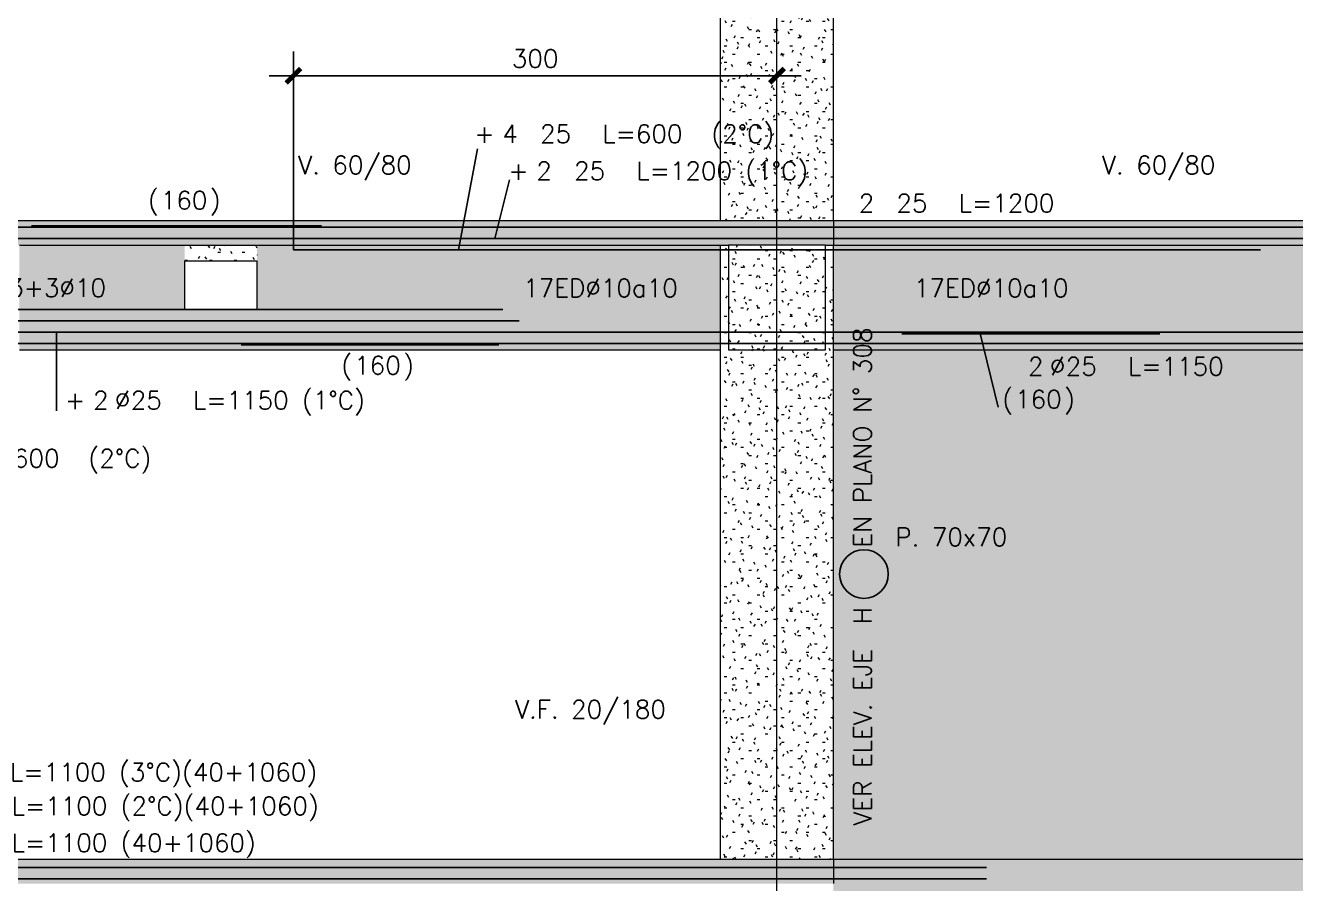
# Model space of a CAD drawing. Extents: x -10459 to 16942, y -13088 to 14608.
# Drawn here: x 2975 to 3763, y 1760 to 2292 of the extents above; entities that cross this region are included whole.
import ezdxf
from ezdxf.enums import TextEntityAlignment as Align

# ---------------------------------------------------------------- set-up
doc = ezdxf.new("R2010")
doc.units = 0
doc.header["$LTSCALE"] = 30
doc.header["$MEASUREMENT"] = 0
doc.linetypes.add("EJE1-1'$0$RLE-PROYECCION", pattern=[0.71438, 0.47625, -0.23813])
doc.layers.get('0').update_dxf_attribs({"linetype": 'CONTINUOUS'})
doc.layers.add("EJE1-1'$0$RLA-ACHURADO", color=30, linetype="EJE1-1'$0$RLE-PROYECCION", lineweight=15, transparency=0.7)
for name, color, linetype, lineweight in [("EJE1-1'$0$RLA-CONTORNO", 30, 'CONTINUOUS', 15), ("EJE1-1'$0$RLA-EJES", 1, 'CONTINUOUS', 9), ("EJE1-1'$0$RLA-TEXTOS-1", 9, 'CONTINUOUS', 9)]:
    doc.layers.add(name, color=color, linetype=linetype, lineweight=lineweight)
doc.layers.add("EJE1-1'$0$RLA-FE", color=7, linetype='CONTINUOUS')
doc.layers.add("EJE1-1'$0$RLA-TEXTOS-FE", color=9, linetype='CONTINUOUS')
doc.styles.add("EJE1-1'$0$RomanS", font='romans.shx', dxfattribs={"height": 11.25})
doc.dimstyles.new("EJE1-1'$0$ING50", dxfattribs={"dimscale": 50, "dimtxt": 0.27, "dimasz": 0.3, "dimexe": 0, "dimexo": 0, "dimgap": 0.1, "dimtad": 1, "dimdec": 1, "dimzin": 12, "dimdsep": 46, "dimtxsty": "EJE1-1'$0$RomanS", "dimblk": "EJE1-1'$0$TICK1", "dimblk1": "EJE1-1'$0$TICK1", "dimblk2": "EJE1-1'$0$TICK1", "dimcen": 0.09, "dimclrd": 2, "dimclre": 1, "dimclrt": 3, "dimadec": 0, "dimazin": 0, "dimtfac": 1, "dimtdec": 0, "dimtix": 1, "dimtmove": 2, "dimatfit": 3, "dimldrblk": "EJE1-1'$0$TICK1", "dimfxl": 0, "dimfxlon": 1, "dimtolj": 1, "dimtzin": 0, "dimarcsym": 0})
pattern_1 = [(0, (-234.281, -2576.79), (20.32, 5.08), [1.676, -13.564, 1.676, -13.564, -81.28]), (0, (-234.281, -2576.79), (20.32, 5.08), [-30.48, 1.676, -28.804, 1.676, -13.564, -35.56]), (0, (-234.281, -2576.79), (20.32, 5.08), [-76.2, 1.676, -8.484, 1.676, -23.724]), (120, (-226.661, -2574.25), (-14.559409, 15.057636), [1.676, -13.564, 1.676, -13.564, -81.28]), (120, (-226.661, -2574.25), (-14.559409, 15.057636), [-30.48, 1.676, -28.804, 1.676, -13.564, -35.56]), (120, (-226.661, -2574.25), (-14.559409, 15.057636), [-76.2, 1.676, -8.484, 1.676, -23.724]), (240, (-224.121, -2564.09), (-5.760591, -20.137636), [1.676, -13.564, 1.676, -13.564, -81.28]), (240, (-224.121, -2564.09), (-5.760591, -20.137636), [-30.48, 1.676, -28.804, 1.676, -13.564, -35.56]), (240, (-224.121, -2564.09), (-5.760591, -20.137636), [-76.2, 1.676, -8.484, 1.676, -23.724])]

# ---------------------------------------------------------------- blocks, each defined once
blk = doc.blocks.new('*U54')
at = {"layer": "EJE1-1'$0$RLA-FE"}
for p, q in [((0, 0), (1078.21, 0)), ((1078.21, 0), (1128.21, 0)), ((1128.21, 0), (1160, 0)), ((1160, 0), (1160, 0))]:
    blk.add_line(p, q, dxfattribs=at)
at = {"layer": "EJE1-1'$0$RLA-FE", "color": 3, "style": "EJE1-1'$0$RomanS", "text_generation_flag": 2}
for tag, p, flags in [('NUMFE', (568.86, 122.29), 13), ('NVECES', (564.93, 102.52), 13), ('TIPO', (578.8, 83.59), 13), ('PHI', (506.74, -9.87), 12), ('DIAM', (516.6, -9.65), 12), ('MINUS', (538.62, -9.65), 13), ('MARK', (552.01, -9.65), 13), ('TEXTO_FE1', (555.31, -9.65), 8), ('TEXTO_FE2', (622.83, -9.67), 8)]:
    blk.add_attdef(tag, p, '', height=11.25, rotation=180, dxfattribs=dict(at, flags=flags))
at = {"layer": "EJE1-1'$0$RLA-FE", "color": 3, "style": "EJE1-1'$0$RomanS", "text_generation_flag": 2, "flags": 8}
for tag, p in [('F=', (488.44, -9.65)), ('NUM', (502.85, -9.65))]:
    blk.add_attdef(tag, text='', height=11.25, rotation=180, dxfattribs=at).set_placement(p, align=Align.RIGHT)
at = {"layer": "EJE1-1'$0$RLA-FE", "color": 3, "style": "EJE1-1'$0$RomanS", "flags": 13}
for tag, p in [('CAPA', (577.06, -115.74)), ('DESPLAZA', (277.18, -134.17)), ('ESPACIO', (283.22, -152.53)), ('CANT', (297.06, -171.33))]:
    blk.add_attdef(tag, p, '', height=11.25, dxfattribs=at)
blk = doc.blocks.new('*U55')
at = {"layer": "EJE1-1'$0$RLA-FE"}
for p, q in [((0, 0), (1078.21, 0)), ((1078.21, 0), (1128.21, 0)), ((1128.21, 0), (1160, 0)), ((1160, 0), (1160, 0))]:
    blk.add_line(p, q, dxfattribs=at)
at = {"layer": "EJE1-1'$0$RLA-FE", "color": 3, "style": "EJE1-1'$0$RomanS", "text_generation_flag": 2}
for tag, p, flags in [('NUMFE', (568.86, 122.29), 13), ('NVECES', (564.93, 102.52), 13), ('TIPO', (578.8, 83.59), 13), ('TEXTO_FE1', (555.31, -39.45), 8), ('TEXTO_FE2', (622.83, -39.47), 8), ('PHI', (506.74, -39.66), 12), ('DIAM', (516.6, -39.45), 12), ('MINUS', (538.62, -39.45), 13), ('MARK', (552.01, -39.45), 13)]:
    blk.add_attdef(tag, p, '', height=11.25, rotation=180, dxfattribs=dict(at, flags=flags))
at = {"layer": "EJE1-1'$0$RLA-FE", "color": 3, "style": "EJE1-1'$0$RomanS", "text_generation_flag": 2, "flags": 8}
for tag, p in [('F=', (488.44, -39.45)), ('NUM', (502.85, -39.45))]:
    blk.add_attdef(tag, text='', height=11.25, rotation=180, dxfattribs=at).set_placement(p, align=Align.RIGHT)
at = {"layer": "EJE1-1'$0$RLA-FE", "color": 3, "style": "EJE1-1'$0$RomanS", "flags": 13}
for tag, p in [('CAPA', (577.06, -115.74)), ('DESPLAZA', (277.18, -134.17)), ('ESPACIO', (283.22, -152.53)), ('CANT', (297.06, -171.33))]:
    blk.add_attdef(tag, p, '', height=11.25, dxfattribs=at)
blk = doc.blocks.new('*U56')
at = {"layer": "EJE1-1'$0$RLA-FE", "color": 3, "style": "EJE1-1'$0$RomanS", "text_generation_flag": 2}
for tag, p, flags in [('NUMFE', (568.86, 122.29), 13), ('NVECES', (564.93, 102.52), 13), ('TIPO', (578.8, 83.59), 13), ('PHI', (505.77, -67.66), 12), ('DIAM', (515.62, -67.45), 12), ('MINUS', (537.64, -67.45), 13), ('MARK', (551.03, -67.45), 13), ('TEXTO_FE1', (554.33, -67.45), 8), ('TEXTO_FE2', (621.86, -67.47), 8)]:
    blk.add_attdef(tag, p, '', height=11.25, rotation=180, dxfattribs=dict(at, flags=flags))
at = {"layer": "EJE1-1'$0$RLA-FE", "color": 3, "style": "EJE1-1'$0$RomanS", "text_generation_flag": 2, "flags": 8}
for tag, p in [('F=', (487.46, -67.45)), ('NUM', (501.87, -67.45))]:
    blk.add_attdef(tag, text='', height=11.25, rotation=180, dxfattribs=at).set_placement(p, align=Align.RIGHT)
at = {"layer": "EJE1-1'$0$RLA-FE", "color": 3, "style": "EJE1-1'$0$RomanS", "flags": 13}
for tag, p in [('CAPA', (577.06, -115.74)), ('DESPLAZA', (277.18, -134.17)), ('ESPACIO', (283.22, -152.53)), ('CANT', (297.06, -171.33))]:
    blk.add_attdef(tag, p, '', height=11.25, dxfattribs=at)
blk = doc.blocks.new('*U92')
at = {"layer": "EJE1-1'$0$RLA-FE"}
for p, q in [((0, 0), (1068.21, 0)), ((1068.21, 0), (1118.21, 0)), ((1118.21, 0), (1150, 0)), ((1150, 0), (1150, 0))]:
    blk.add_line(p, q, dxfattribs=at)
at = {"layer": "EJE1-1'$0$RLA-FE", "color": 3, "style": "EJE1-1'$0$RomanS", "flags": 8}
for tag, p in [('F=', (483.44, 9.32)), ('NUM', (497.85, 9.32))]:
    blk.add_attdef(tag, text='', height=11.25, dxfattribs=at).set_placement(p, align=Align.RIGHT)
at = {"layer": "EJE1-1'$0$RLA-FE", "color": 3, "style": "EJE1-1'$0$RomanS"}
for tag, p, flags in [('PHI', (501.74, 9.54), 14), ('DIAM', (511.6, 9.32), 12), ('MINUS', (533.62, 9.32), 13), ('MARK', (547.01, 9.32), 13), ('TEXTO_FE1', (550.31, 9.32), 8), ('TEXTO_FE2', (617.83, 9.34), 8), ('TIPO', (573.8, -75.78), 13), ('NVECES', (559.93, -94.72), 13), ('NUMFE', (563.86, -114.48), 13), ('CAPA', (572.06, -133.6), 13), ('DESPLAZA', (278.34, -151.59), 13), ('ESPACIO', (284.39, -169.95), 13), ('CANT', (298.23, -188.75), 13)]:
    blk.add_attdef(tag, p, '', height=11.25, dxfattribs=dict(at, flags=flags))
blk = doc.blocks.new('*U112')
at = {"layer": "EJE1-1'$0$RLA-FE"}
for q in [(0, 0), (1118.21, 0)]:
    blk.add_line((0, 0), q, dxfattribs=at)
at = {"layer": "EJE1-1'$0$RLA-FE", "color": 3, "style": "EJE1-1'$0$RomanS", "flags": 8}
for tag, p in [('F=', (508.44, 9.32)), ('NUM', (522.85, 9.32))]:
    blk.add_attdef(tag, text='', height=11.25, dxfattribs=at).set_placement(p, align=Align.RIGHT)
at = {"layer": "EJE1-1'$0$RLA-FE", "color": 3, "style": "EJE1-1'$0$RomanS"}
for tag, p, flags in [('PHI', (526.74, 9.54), 14), ('DIAM', (536.6, 9.32), 12), ('MINUS', (558.62, 9.32), 13), ('MARK', (572.01, 9.32), 13), ('TEXTO_FE1', (575.31, 9.32), 8), ('TEXTO_FE2', (642.83, 9.34), 8), ('TIPO', (598.8, -75.78), 13), ('NVECES', (584.93, -94.72), 13), ('NUMFE', (588.86, -114.48), 13), ('CAPA', (597.06, -133.6), 13), ('DESPLAZA', (278.34, -151.59), 13), ('ESPACIO', (284.39, -169.95), 13), ('CANT', (298.23, -188.75), 13)]:
    blk.add_attdef(tag, p, '', height=11.25, dxfattribs=dict(at, flags=flags))
blk = doc.blocks.new('*U105')
at = {"layer": "EJE1-1'$0$RLA-FE", "color": 6}
blk.add_line((0, 1), (180, 1), dxfattribs=at)
at = {"layer": "EJE1-1'$0$RLA-FE", "color": 3, "style": "EJE1-1'$0$RomanS", "flags": 8}
for tag, p in [('(', (75.66, 11.14)), (')', (113.99, 11.14)), ('EMP', (94.68, 11.14))]:
    blk.add_attdef(tag, text='', height=11.25, dxfattribs=at).set_placement(p, align=Align.CENTER)
blk = doc.blocks.new('*U103')
at = {"layer": "EJE1-1'$0$RLA-FE"}
blk.add_line((0, 0), (1118.21, 0), dxfattribs=at)
at = {"layer": "EJE1-1'$0$RLA-FE", "color": 3, "style": "EJE1-1'$0$RomanS", "flags": 8}
for tag, p in [('F=', (508.44, 36.32)), ('NUM', (522.85, 36.32))]:
    blk.add_attdef(tag, text='', height=11.25, dxfattribs=at).set_placement(p, align=Align.RIGHT)
at = {"layer": "EJE1-1'$0$RLA-FE", "color": 3, "style": "EJE1-1'$0$RomanS"}
for tag, p, flags in [('PHI', (526.74, 36.54), 14), ('DIAM', (536.6, 36.32), 12), ('MINUS', (558.62, 36.32), 13), ('MARK', (572.01, 36.32), 13), ('TEXTO_FE1', (575.31, 36.32), 8), ('TEXTO_FE2', (642.83, 36.34), 8), ('TIPO', (598.8, -75.78), 13), ('NVECES', (584.93, -94.72), 13), ('NUMFE', (588.86, -114.48), 13), ('CAPA', (597.06, -133.6), 13), ('DESPLAZA', (278.34, -151.59), 13), ('ESPACIO', (284.39, -169.95), 13), ('CANT', (298.23, -188.75), 13)]:
    blk.add_attdef(tag, p, '', height=11.25, dxfattribs=dict(at, flags=flags))
blk = doc.blocks.new('*U196')
at = {"layer": "EJE1-1'$0$RLA-FE"}
for p, q in [((0, 0), (0, 0)), ((0, 0), (518.21, 0)), ((518.21, 0), (568.21, 0)), ((568.21, 0), (600, 0)), ((600, 0), (600, 0))]:
    blk.add_line(p, q, dxfattribs=at)
at = {"layer": "EJE1-1'$0$RLA-FE", "color": 3, "style": "EJE1-1'$0$RomanS", "flags": 8}
for tag, p in [('F=', (124.86, 66.32)), ('NUM', (139.27, 66.32))]:
    blk.add_attdef(tag, text='', height=11.25, dxfattribs=at).set_placement(p, align=Align.RIGHT)
at = {"layer": "EJE1-1'$0$RLA-FE", "color": 3, "style": "EJE1-1'$0$RomanS"}
for tag, p, flags in [('PHI', (143.16, 66.54), 14), ('DIAM', (153.02, 66.32), 12), ('MINUS', (175.04, 66.32), 13), ('MARK', (188.43, 66.32), 13), ('TEXTO_FE1', (191.73, 66.32), 8), ('TEXTO_FE2', (259.25, 66.34), 8), ('TIPO', (298.8, -75.78), 13), ('NVECES', (284.93, -94.72), 13), ('NUMFE', (288.86, -114.48), 13), ('CAPA', (297.06, -133.6), 13), ('DESPLAZA', (278.34, -151.59), 13), ('ESPACIO', (284.39, -169.95), 13), ('CANT', (298.23, -188.75), 13)]:
    blk.add_attdef(tag, p, '', height=11.25, dxfattribs=dict(at, flags=flags))
blk = doc.blocks.new("EJE1-1'$0$TICK1")
at = {"color": 2}
for points in [[(0, 0), (-1, 0)], [(0, 0), (1, 0)]]:
    blk.add_lwpolyline(points, dxfattribs=at)
at = {"color": 2, "const_width": 0.2}
blk.add_lwpolyline([(-0.3, -0.3), (0.3, 0.3)], dxfattribs=at)
blk = doc.blocks.new('*D114')
at = {"layer": "EJE1-1'$0$RLA-FE", "color": 2, "lineweight": -2, "transparency": 16777216}
blk.add_line((320.48, 85), (590.48, 85), dxfattribs=at)
at = {"layer": "EJE1-1'$0$RLA-FE", "color": 2, "lineweight": -2, "transparency": 16777216, "xscale": 15, "yscale": 15, "zscale": 15, "rotation": 180}
blk.add_blockref("EJE1-1'$0$TICK1", (305.48, 85), dxfattribs=at)
at = {"layer": "EJE1-1'$0$RLA-FE", "color": 2, "lineweight": -2, "transparency": 16777216, "xscale": 15, "yscale": 15, "zscale": 15}
blk.add_blockref("EJE1-1'$0$TICK1", (605.48, 85), dxfattribs=at)
at = {"layer": "EJE1-1'$0$RLA-FE", "color": 3, "transparency": 16777216, "insert": (455.48, 95.62), "char_height": 11.25, "attachment_point": 5, "style": "EJE1-1'$0$RomanS"}
blk.add_mtext('\\A1;300', dxfattribs=at)
blk = doc.blocks.new('*U198')
at = {"layer": "EJE1-1'$0$RLA-FE"}
for p, q in [((0, 0), (1068.21, 0)), ((1068.21, 0), (1118.21, 0)), ((1118.21, 0), (1150, 0)), ((1150, 0), (1150, 0))]:
    blk.add_line(p, q, dxfattribs=at)
at = {"layer": "EJE1-1'$0$RLA-FE", "color": 3, "style": "EJE1-1'$0$RomanS", "flags": 8}
for tag, p in [('F=', (466.1, -19.89)), ('NUM', (480.51, -19.89))]:
    blk.add_attdef(tag, text='', height=11.25, dxfattribs=at).set_placement(p, align=Align.RIGHT)
at = {"layer": "EJE1-1'$0$RLA-FE", "color": 3, "style": "EJE1-1'$0$RomanS"}
for tag, p, flags in [('PHI', (484.41, -19.68), 12), ('DIAM', (494.26, -19.89), 12), ('MINUS', (516.28, -19.89), 13), ('MARK', (529.67, -19.89), 13), ('TEXTO_FE1', (532.98, -19.89), 8), ('TEXTO_FE2', (600.5, -19.88), 8), ('TIPO', (573.8, -57.92), 13), ('NVECES', (559.93, -76.86), 13), ('NUMFE', (563.86, -96.62), 13), ('CAPA', (572.06, -115.74), 13), ('DESPLAZA', (277.18, -134.17), 13), ('ESPACIO', (283.22, -152.53), 13), ('CANT', (297.06, -171.33), 13)]:
    blk.add_attdef(tag, p, '', height=11.25, dxfattribs=dict(at, flags=flags))
blk = doc.blocks.new('*U98')
at = {"layer": "EJE1-1'$0$RLA-FE"}
for q in [(0, 0), (1068.21, 0)]:
    blk.add_line((0, 0), q, dxfattribs=at)
at = {"layer": "EJE1-1'$0$RLA-FE", "color": 3, "style": "EJE1-1'$0$RomanS", "flags": 8}
for tag, p in [('F=', (483.44, -19.89)), ('NUM', (497.85, -19.89))]:
    blk.add_attdef(tag, text='', height=11.25, dxfattribs=at).set_placement(p, align=Align.RIGHT)
at = {"layer": "EJE1-1'$0$RLA-FE", "color": 3, "style": "EJE1-1'$0$RomanS"}
for tag, p, flags in [('PHI', (501.74, -19.68), 12), ('DIAM', (511.6, -19.89), 12), ('MINUS', (533.62, -19.89), 13), ('MARK', (547.01, -19.89), 13), ('TEXTO_FE1', (550.31, -19.89), 8), ('TEXTO_FE2', (617.83, -19.88), 8), ('TIPO', (573.8, -57.92), 13), ('NVECES', (559.93, -76.86), 13), ('NUMFE', (563.86, -96.62), 13), ('CAPA', (572.06, -115.74), 13), ('DESPLAZA', (277.18, -134.17), 13), ('ESPACIO', (283.22, -152.53), 13), ('CANT', (297.06, -171.33), 13)]:
    blk.add_attdef(tag, p, '', height=11.25, dxfattribs=dict(at, flags=flags))
blk = doc.blocks.new('*U83')
at = {"layer": "EJE1-1'$0$RLA-FE", "color": 6}
blk.add_line((0, -1), (160, -1), dxfattribs=at)
at = {"layer": "EJE1-1'$0$RLA-FE", "color": 3, "style": "EJE1-1'$0$RomanS", "flags": 8}
for tag, p in [('(', (65.66, -19.26)), (')', (103.99, -19.26)), ('EMP', (84.68, -19.26))]:
    blk.add_attdef(tag, text='', height=11.25, dxfattribs=at).set_placement(p, align=Align.CENTER)
blk = doc.blocks.new('*U97')
at = {"layer": "EJE1-1'$0$RLA-FE"}
for p, q in [((0, 0), (0, 0)), ((0, 0), (1068.21, 0)), ((1068.21, 0), (1118.21, 0)), ((1118.21, 0), (1150, 0)), ((1150, 0), (1150, 0))]:
    blk.add_line(p, q, dxfattribs=at)
at = {"layer": "EJE1-1'$0$RLA-FE", "color": 3, "style": "EJE1-1'$0$RomanS", "flags": 8}
for tag, p in [('F=', (483.44, -47.89)), ('NUM', (497.85, -47.89))]:
    blk.add_attdef(tag, text='', height=11.25, dxfattribs=at).set_placement(p, align=Align.RIGHT)
at = {"layer": "EJE1-1'$0$RLA-FE", "color": 3, "style": "EJE1-1'$0$RomanS"}
for tag, p, flags in [('PHI', (501.74, -47.68), 12), ('DIAM', (511.6, -47.89), 12), ('MINUS', (533.62, -47.89), 13), ('MARK', (547.01, -47.89), 13), ('TEXTO_FE1', (550.31, -47.89), 8), ('TEXTO_FE2', (617.83, -47.88), 8), ('TIPO', (573.8, -57.92), 13), ('NVECES', (559.93, -76.86), 13), ('NUMFE', (563.86, -96.62), 13), ('CAPA', (572.06, -115.74), 13), ('DESPLAZA', (277.18, -134.17), 13), ('ESPACIO', (283.22, -152.53), 13), ('CANT', (297.06, -171.33), 13)]:
    blk.add_attdef(tag, p, '', height=11.25, dxfattribs=dict(at, flags=flags))
blk = doc.blocks.new('*U85')
at = {"layer": "EJE1-1'$0$RLA-FE", "color": 6}
blk.add_line((0, -1), (160, -1), dxfattribs=at)
at = {"layer": "EJE1-1'$0$RLA-FE", "color": 3, "style": "EJE1-1'$0$RomanS", "flags": 8}
for tag, p in [('(', (65.66, -47.26)), ('EMP', (84.68, -47.26)), (')', (103.99, -47.26))]:
    blk.add_attdef(tag, text='', height=11.25, dxfattribs=at).set_placement(p, align=Align.CENTER)
blk = doc.blocks.new('*U197')
at = {"layer": "EJE1-1'$0$RLA-FE"}
for p, q in [((0, 0), (1018.21, 0)), ((1018.21, 0), (1068.21, 0)), ((1068.21, 0), (1100, 0)), ((1100, 0), (1100, 0))]:
    blk.add_line(p, q, dxfattribs=at)
at = {"layer": "EJE1-1'$0$RLA-FE", "color": 3, "style": "EJE1-1'$0$RomanS"}
for tag, p, flags in [('TIPO', (548.8, -57.92), 13), ('PHI', (383.41, -72.68), 12), ('DIAM', (393.26, -72.89), 12), ('MINUS', (415.28, -72.89), 13), ('MARK', (428.67, -72.89), 13), ('TEXTO_FE1', (431.97, -72.89), 8), ('TEXTO_FE2', (499.5, -72.88), 8), ('NVECES', (534.93, -76.86), 13), ('NUMFE', (538.86, -96.62), 13), ('CAPA', (547.06, -115.74), 13), ('DESPLAZA', (277.18, -134.17), 13), ('ESPACIO', (283.22, -152.53), 13), ('CANT', (297.06, -171.33), 13)]:
    blk.add_attdef(tag, p, '', height=11.25, dxfattribs=dict(at, flags=flags))
at = {"layer": "EJE1-1'$0$RLA-FE", "color": 3, "style": "EJE1-1'$0$RomanS", "flags": 8}
for tag, p in [('F=', (365.1, -72.89)), ('NUM', (379.51, -72.89))]:
    blk.add_attdef(tag, text='', height=11.25, dxfattribs=at).set_placement(p, align=Align.RIGHT)
blk = doc.blocks.new('*U91')
at = {"layer": "EJE1-1'$0$RLA-FE"}
for p, q in [((0, 0), (0, 0)), ((0, 0), (518.21, 0)), ((518.21, 0), (568.21, 0)), ((568.21, 0), (600, 0)), ((600, 0), (600, 0))]:
    blk.add_line(p, q, dxfattribs=at)
at = {"layer": "EJE1-1'$0$RLA-FE", "color": 3, "style": "EJE1-1'$0$RomanS"}
for tag, p, flags in [('TIPO', (298.8, -57.92), 13), ('NVECES', (284.93, -76.86), 13), ('PHI', (226.74, -97.68), 12), ('DIAM', (236.6, -97.89), 12), ('MINUS', (258.62, -97.89), 13), ('MARK', (272.01, -97.89), 13), ('TEXTO_FE1', (275.31, -97.89), 8), ('NUMFE', (288.86, -96.62), 13), ('TEXTO_FE2', (342.83, -97.88), 8), ('CAPA', (297.06, -115.74), 13), ('DESPLAZA', (277.18, -134.17), 13), ('ESPACIO', (283.22, -152.53), 13), ('CANT', (297.06, -171.33), 13)]:
    blk.add_attdef(tag, p, '', height=11.25, dxfattribs=dict(at, flags=flags))
at = {"layer": "EJE1-1'$0$RLA-FE", "color": 3, "style": "EJE1-1'$0$RomanS", "flags": 8}
for tag, p in [('F=', (208.44, -97.89)), ('NUM', (222.85, -97.89))]:
    blk.add_attdef(tag, text='', height=11.25, dxfattribs=at).set_placement(p, align=Align.RIGHT)
blk = doc.blocks.new("EJE1-1'")
at = {"layer": "EJE1-1'$0$RLA-ACHURADO"}
h = blk.add_hatch(dxfattribs=at)
h.set_pattern_fill('SAND - DENSE', color=256, style=0, pattern_type=2)
h.set_pattern_definition(pattern_1)
h.paths.add_polyline_path([(635.481, -5), (640.481, -5), (640.481, 376), (635.481, 376), (635.481, 311), (575.481, 311), (575.481, 376), (570.481, 376), (570.481, -5), (575.481, -5)], flags=0)
h = blk.add_hatch(dxfattribs=at)
h.set_pattern_fill('SAND - DENSE', color=256, style=0, pattern_type=2)
h.set_pattern_definition(pattern_1)
h.paths.add_polyline_path([(-2429.52, -20), (1625.481, -20), (1625.481, -5), (-2429.52, -5)], flags=0)
h = blk.add_hatch(dxfattribs=at)
h.set_pattern_fill('SAND - DENSE', color=256, style=0, pattern_type=2)
h.set_pattern_definition(pattern_1)
h.paths.add_polyline_path([(237.981, -60), (237.981, -20), (135.481, -20), (135.481, -85), (570.481, -85), (570.481, -20), (282.981, -20), (282.981, -60)])
h.paths.add_polyline_path([(-72.019, -60), (-72.019, -20), (-359.519, -20), (-359.519, -85), (75.481, -85), (75.481, -20), (-27.019, -20), (-27.019, -60)])
h = blk.add_hatch(dxfattribs=at)
h.set_pattern_fill('SAND - DENSE', color=256, style=0, pattern_type=2)
h.set_pattern_definition([(0, (-1071.781, -2521.79), (20.32, 5.08), [1.676, -13.564, 1.676, -13.564, -81.28]), (0, (-1071.781, -2521.79), (20.32, 5.08), [-30.48, 1.676, -28.804, 1.676, -13.564, -35.56]), (0, (-1071.781, -2521.79), (20.32, 5.08), [-76.2, 1.676, -8.484, 1.676, -23.724]), (120, (-1064.161, -2519.25), (-14.559409, 15.057636), [1.676, -13.564, 1.676, -13.564, -81.28]), (120, (-1064.161, -2519.25), (-14.559409, 15.057636), [-30.48, 1.676, -28.804, 1.676, -13.564, -35.56]), (120, (-1064.161, -2519.25), (-14.559409, 15.057636), [-76.2, 1.676, -8.484, 1.676, -23.724]), (240, (-1061.621, -2509.09), (-5.760591, -20.137636), [1.676, -13.564, 1.676, -13.564, -81.28]), (240, (-1061.621, -2509.09), (-5.760591, -20.137636), [-30.48, 1.676, -28.804, 1.676, -13.564, -35.56]), (240, (-1061.621, -2509.09), (-5.760591, -20.137636), [-76.2, 1.676, -8.484, 1.676, -23.724])])
h.paths.add_polyline_path([(282.981, -30), (282.981, -20), (237.981, -20), (237.981, -30)])
h = blk.add_hatch(dxfattribs=at)
h.set_pattern_fill('SAND - DENSE', color=256, style=0, pattern_type=2)
h.set_pattern_definition(pattern_1)
h.paths.add_polyline_path([(635.481, -401), (640.481, -401), (640.481, -20), (635.481, -20), (635.481, -85), (575.481, -85), (575.481, -20), (570.481, -20), (570.481, -401), (575.481, -401)], flags=0)
h = blk.add_hatch(dxfattribs=at)
h.set_pattern_fill('SAND - DENSE', color=256, style=0, pattern_type=2)
h.set_pattern_definition(pattern_1)
h.paths.add_polyline_path([(635.481, -85), (635.481, -20), (575.481, -20), (575.481, -85)], flags=0)
h = blk.add_hatch(dxfattribs=at)
h.set_pattern_fill('SAND - DENSE', color=256, style=0, pattern_type=2)
h.set_pattern_definition(pattern_1)
h.paths.add_polyline_path([(640.481, -85), (1075.481, -85), (1075.481, -20), (640.481, -20)])
h.paths.add_polyline_path([(1282.981, -20), (1282.981, -60), (1237.981, -60), (1237.981, -20), (1135.481, -20), (1135.481, -85), (1570.481, -85), (1570.481, -20)])
h = blk.add_hatch(dxfattribs=at)
h.set_pattern_fill('SAND - DENSE', color=256, style=0, pattern_type=2)
h.set_pattern_definition(pattern_1)
h.paths.add_polyline_path([(640.481, -461), (1570.481, -461), (1570.481, -416), (640.481, -416), (640.481, -419.75)], flags=0)
h.paths.add_polyline_path([(1422.076, -401), (1570.481, -401), (1570.481, -85), (640.481, -85), (640.481, -401), (1135.481, -401)], flags=0)
h = blk.add_hatch(dxfattribs=at)
h.set_pattern_fill('SAND - DENSE', color=256, style=0, pattern_type=2)
h.set_pattern_definition(pattern_1)
h.paths.add_polyline_path([(1625.481, -416), (1625.481, -401), (-1359.519, -401), (-1359.519, -416), (1430.33, -416)], flags=0)
at = {"layer": "EJE1-1'$0$RLA-CONTORNO"}
for p, q in [((570.481, -5), (570.481, 376)), ((640.481, -5), (640.481, 376)), ((2140.481, -5), (-2429.52, -5)), ((640.481, -5), (640.481, -20)), ((135.481, -20), (575.481, -20)), ((570.481, -401), (570.481, -20)), ((575.481, -20), (575.481, -85)), ((635.476, -20), (575.486, -20)), ((635.481, -20), (1075.481, -20)), ((635.481, -85), (635.481, -20)), ((640.481, -401), (640.481, -20)), ((135.481, -85), (570.481, -85)), ((575.481, -85), (635.481, -85)), ((640.481, -85), (1075.481, -85)), ((1625.481, -401), (-2429.52, -401)), ((640.481, -401.005), (640.481, -415.995))]:
    blk.add_line(p, q, dxfattribs=at)
blk.add_lwpolyline([(237.981, -60), (282.981, -60), (282.981, -30), (237.981, -30)], close=True, dxfattribs=at)
at = {"layer": "EJE1-1'$0$RLA-EJES"}
blk.add_line((605.481, -651.36), (605.481, 1463), dxfattribs=at)
at = {"layer": "EJE1-1'$0$RLA-FE", "color": 1}
blk.add_line((305.481, -23), (305.481, 100), dxfattribs=at)
at = {"layer": "EJE1-1'$0$RLA-FE", "color": 2}
for p, q in [((419.76, 39.589), (407.914, -23)), ((439.635, 20.324), (430.38, -16)), ((158.52, -122.895), (158.52, -74)), ((742.635, -120.625), (731.318, -74))]:
    blk.add_line(p, q, dxfattribs=at)
at = {"layer": "EJE1-1'$0$RLA-TEXTOS-FE", "color": 2}
blk.add_circle((659.431, -224.041), 15.07, dxfattribs=at)
at = {"layer": "EJE1-1'$0$RLA-FE"}
ref = blk.add_blockref('*U196', (305.481, -23), dxfattribs=at)
ref.add_attrib('DIAM', '25', (458.498, 43.324), dxfattribs={"color": 3, "height": 11.25, "style": "EJE1-1'$0$RomanS"})
ref.add_attrib('NUM', '4', dxfattribs={"color": 3, "height": 11.25, "style": "EJE1-1'$0$RomanS"}).set_placement((444.747, 43.324), align=Align.RIGHT)
ref.add_attrib('TEXTO_FE1', 'L=600', (497.21, 43.324), dxfattribs={"color": 3, "height": 11.25, "style": "EJE1-1'$0$RomanS"})
ref.add_attrib('TEXTO_FE2', '(2°C)', (564.732, 43.342), dxfattribs={"color": 3, "height": 11.25, "style": "EJE1-1'$0$RomanS"})
ref.add_attrib('F=', '+', dxfattribs={"color": 3, "height": 11.25, "style": "EJE1-1'$0$RomanS"}).set_placement((430.338, 43.324), align=Align.RIGHT)
ref = blk.add_blockref('*U103', (-57.019, -16), dxfattribs=at)
ref.add_attrib('DIAM', '25', (479.581, 20.324), dxfattribs={"color": 3, "height": 11.25, "style": "EJE1-1'$0$RomanS"})
ref.add_attrib('NUM', '2', dxfattribs={"color": 3, "height": 11.25, "style": "EJE1-1'$0$RomanS"}).set_placement((465.83, 20.324), align=Align.RIGHT)
ref.add_attrib('TEXTO_FE1', 'L=1200', (518.292, 20.324), dxfattribs={"color": 3, "height": 11.25, "style": "EJE1-1'$0$RomanS"})
ref.add_attrib('TEXTO_FE2', '(1°C)', (585.814, 20.342), dxfattribs={"color": 3, "height": 11.25, "style": "EJE1-1'$0$RomanS"})
ref.add_attrib('F=', '+', dxfattribs={"color": 3, "height": 11.25, "style": "EJE1-1'$0$RomanS"}).set_placement((451.421, 20.324), align=Align.RIGHT)
for name, p in [('*U92', (-847.019, -9)), ('*U197', (-654.519, -67)), ('*U97', (682.981, -74)), ('*U198', (-717.02, -81))]:
    blk.add_blockref(name, p, dxfattribs=at)
ref = blk.add_blockref('*U105', (142.981, -9), dxfattribs=at)
ref.add_attrib('EMP', '160', dxfattribs={"color": 3, "height": 11.25, "style": "EJE1-1'$0$RomanS"}).set_placement((237.663, 2.143), align=Align.CENTER)
ref.add_attrib('(', '(', dxfattribs={"color": 3, "height": 11.25, "style": "EJE1-1'$0$RomanS"}).set_placement((218.637, 2.143), align=Align.CENTER)
ref.add_attrib(')', ')', dxfattribs={"color": 3, "height": 11.25, "style": "EJE1-1'$0$RomanS"}).set_placement((256.976, 2.143), align=Align.CENTER)
ref = blk.add_blockref('*U112', (142.981, -9), dxfattribs=at)
ref.add_attrib('DIAM', '25', (679.581, 0.324), dxfattribs={"color": 3, "height": 11.25, "style": "EJE1-1'$0$RomanS"})
ref.add_attrib('NUM', '2', dxfattribs={"color": 3, "height": 11.25, "style": "EJE1-1'$0$RomanS"}).set_placement((665.83, 0.324), align=Align.RIGHT)
ref.add_attrib('TEXTO_FE1', 'L=1200', (718.292, 0.324), dxfattribs={"color": 3, "height": 11.25, "style": "EJE1-1'$0$RomanS"})
ref = blk.add_blockref('*U91', (-164.519, -60), dxfattribs=at)
ref.add_attrib('DIAM', '25', (72.081, -157.895), dxfattribs={"color": 3, "height": 11.25, "style": "EJE1-1'$0$RomanS"})
ref.add_attrib('NUM', '2', dxfattribs={"color": 3, "height": 11.25, "style": "EJE1-1'$0$RomanS"}).set_placement((58.33, -157.895), align=Align.RIGHT)
ref.add_attrib('TEXTO_FE1', 'L=600', (110.792, -157.895), dxfattribs={"color": 3, "height": 11.25, "style": "EJE1-1'$0$RomanS"})
ref.add_attrib('TEXTO_FE2', '(2°C)', (178.314, -157.877), dxfattribs={"color": 3, "height": 11.25, "style": "EJE1-1'$0$RomanS"})
ref.add_attrib('PHI', '%%C', (62.225, -157.681), dxfattribs={"color": 3, "height": 11.25, "style": "EJE1-1'$0$RomanS"})
ref.add_attrib('F=', '+', dxfattribs={"color": 3, "height": 11.25, "style": "EJE1-1'$0$RomanS"}).set_placement((43.921, -157.895), align=Align.RIGHT)
ref = blk.add_blockref('*U97', (-307.019, -74), dxfattribs=at)
ref.add_attrib('DIAM', '25', (204.581, -121.895), dxfattribs={"color": 3, "height": 11.25, "style": "EJE1-1'$0$RomanS"})
ref.add_attrib('NUM', '2', dxfattribs={"color": 3, "height": 11.25, "style": "EJE1-1'$0$RomanS"}).set_placement((190.83, -121.895), align=Align.RIGHT)
ref.add_attrib('TEXTO_FE1', 'L=1150', (243.292, -121.895), dxfattribs={"color": 3, "height": 11.25, "style": "EJE1-1'$0$RomanS"})
ref.add_attrib('TEXTO_FE2', '(1°C)', (310.814, -121.877), dxfattribs={"color": 3, "height": 11.25, "style": "EJE1-1'$0$RomanS"})
ref.add_attrib('PHI', '%%C', (194.725, -121.681), dxfattribs={"color": 3, "height": 11.25, "style": "EJE1-1'$0$RomanS"})
ref.add_attrib('F=', '+', dxfattribs={"color": 3, "height": 11.25, "style": "EJE1-1'$0$RomanS"}).set_placement((176.421, -121.895), align=Align.RIGHT)
ref = blk.add_blockref('*U85', (682.981, -74), dxfattribs=at)
ref.add_attrib('EMP', '160', dxfattribs={"color": 3, "height": 11.25, "style": "EJE1-1'$0$RomanS"}).set_placement((767.663, -121.26), align=Align.CENTER)
ref.add_attrib('(', '(', dxfattribs={"color": 3, "height": 11.25, "style": "EJE1-1'$0$RomanS"}).set_placement((748.637, -121.26), align=Align.CENTER)
ref.add_attrib(')', ')', dxfattribs={"color": 3, "height": 11.25, "style": "EJE1-1'$0$RomanS"}).set_placement((786.976, -121.26), align=Align.CENTER)
ref = blk.add_blockref('*U98', (272.98, -81), dxfattribs=at)
ref.add_attrib('DIAM', '25', (784.581, -100.895), dxfattribs={"color": 3, "height": 11.25, "style": "EJE1-1'$0$RomanS"})
ref.add_attrib('NUM', '2', dxfattribs={"color": 3, "height": 11.25, "style": "EJE1-1'$0$RomanS"}).set_placement((770.829, -100.895), align=Align.RIGHT)
ref.add_attrib('TEXTO_FE1', 'L=1150', (823.292, -100.895), dxfattribs={"color": 3, "height": 11.25, "style": "EJE1-1'$0$RomanS"})
ref.add_attrib('PHI', '%%C', (774.725, -100.681), dxfattribs={"color": 3, "height": 11.25, "style": "EJE1-1'$0$RomanS"})
ref = blk.add_blockref('*U83', (272.98, -81), dxfattribs=at)
ref.add_attrib('EMP', '160', dxfattribs={"color": 3, "height": 11.25, "style": "EJE1-1'$0$RomanS"}).set_placement((357.662, -100.26), align=Align.CENTER)
ref.add_attrib('(', '(', dxfattribs={"color": 3, "height": 11.25, "style": "EJE1-1'$0$RomanS"}).set_placement((338.637, -100.26), align=Align.CENTER)
ref.add_attrib(')', ')', dxfattribs={"color": 3, "height": 11.25, "style": "EJE1-1'$0$RomanS"}).set_placement((376.975, -100.26), align=Align.CENTER)
ref = blk.add_blockref('*U56', (-424.519, -420), dxfattribs=dict(at, xscale=-1, rotation=180))
ref.add_attrib('TEXTO_FE1', 'L=1100', (129.814, -352.552), dxfattribs={"color": 3, "height": 11.25, "rotation": 360, "style": "EJE1-1'$0$RomanS"})
ref.add_attrib('TEXTO_FE2', '(3°C)(40+1060)', (197.336, -352.534), dxfattribs={"color": 3, "height": 11.25, "rotation": 360, "style": "EJE1-1'$0$RomanS"})
ref = blk.add_blockref('*U55', (-424.519, -413), dxfattribs=dict(at, xscale=-1, rotation=180))
ref.add_attrib('TEXTO_FE1', 'L=1100', (130.792, -373.551), dxfattribs={"color": 3, "height": 11.25, "rotation": 360, "style": "EJE1-1'$0$RomanS"})
ref.add_attrib('TEXTO_FE2', '(2°C)(40+1060)', (198.314, -373.533), dxfattribs={"color": 3, "height": 11.25, "rotation": 360, "style": "EJE1-1'$0$RomanS"})
ref = blk.add_blockref('*U54', (-424.519, -406), dxfattribs=dict(at, xscale=-1, rotation=180))
ref.add_attrib('TEXTO_FE1', 'L=1100', (130.792, -396.345), dxfattribs={"color": 3, "height": 11.25, "rotation": 360, "style": "EJE1-1'$0$RomanS"})
ref.add_attrib('TEXTO_FE2', '(40+1060)', (198.314, -396.327), dxfattribs={"color": 3, "height": 11.25, "rotation": 360, "style": "EJE1-1'$0$RomanS"})
at = {"layer": "EJE1-1'$0$RLA-TEXTOS-1", "char_height": 11.25, "attachment_point": 5, "style": "EJE1-1'$0$RomanS"}
for s, insert, width, line_spacing_factor in [('V. 60/80', (343.653, 27.75), 77.89617, 0.941778), ('V. 60/80', (842.259, 27.75), 77.89617, 0.941778), ('P. 70x70', (713.607, -201.087), 129.81884, 0.983083), ('V.F. 20/180', (489.801, -309.823), 108.04459, 0.941778)]:
    blk.add_mtext(s, dxfattribs=dict(at, insert=insert, width=width, line_spacing_factor=line_spacing_factor))
at = {"layer": "EJE1-1'$0$RLA-TEXTOS-FE", "color": 9, "style": "EJE1-1'$0$RomanS"}
for s, p in [('L:3+3%%C10', (152.395, -52.167)), ('17ED%%C10a10', (495.991, -52.314)), ('17ED%%C10a10', (738.365, -52.314))]:
    blk.add_text(s, height=11.25, dxfattribs=at).set_placement(p, align=Align.CENTER)
blk.add_text('VER ELEV. EJE  H   EN PLANO N%%D 308', height=11.25, rotation=90, dxfattribs=at).set_placement((664.117, -380.035))
at = {"layer": "EJE1-1'$0$RLA-FE"}
dim = blk.add_aligned_dim(p1=(305.481, -23), p2=(605.481, -23), distance=108, dimstyle="EJE1-1'$0$ING50", dxfattribs=at)
dim.commit()
dim.dimension.update_dxf_attribs({"geometry": '*D114', "text_midpoint": (455.481, 95.625)})

msp = doc.modelspace()

# ---------------------------------------------------------------- block references
msp.add_blockref("EJE1-1'", (2835.3, 2176.19))

doc.saveas('drawing.dxf')
